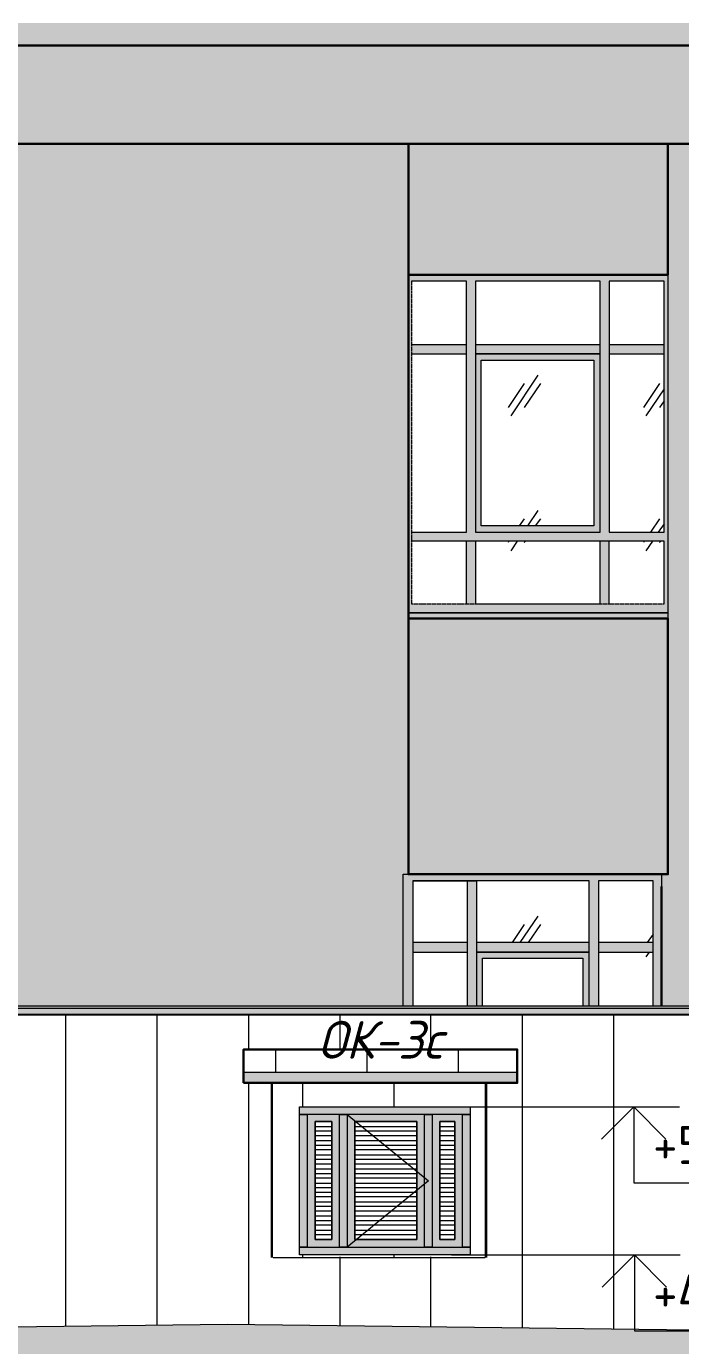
# Model space of a CAD drawing. Header units: millimetres. Extents: x -11345 to 411485, y -9810 to 73012.
# Drawn here: x 358229 to 362530, y 32611 to 41281 of the extents above; entities that cross this region are included whole.
import ezdxf

# ---------------------------------------------------------------- set-up
doc = ezdxf.new("R2010")
doc.units = ezdxf.units.MM
doc.linetypes.add('PDF_IMPORT', pattern=[1, 0.8, -0.2])
for name, color, linetype in [('PDF _Аннотация', 7, 'Continuous'), ('PDF _Витраж', 7, 'Continuous'), ('PDF _Крыша штриховка', 7, 'Continuous'), ('PDF _Линии', 7, 'Continuous'), ('PDF _Отметки', 7, 'Continuous'), ('PDF _Панели витража', 7, 'Continuous'), ('PDF _Стены внутренние', 7, 'Continuous'), ('PDF _Стены наружные', 7, 'Continuous'), ('PDF _Текст', 7, 'Continuous'), ('PDF _Узлы', 7, 'Continuous')]:
    doc.layers.add(name, color=color, linetype=linetype)
for name, color, linetype, true_color in [('PDF _Антураж', 7, 'Continuous', 0xb7c0ca), ('PDF _Крыша', 9, 'Continuous', 0x808080), ('PDF _Ограждение', 7, 'Continuous', 0x7f7f7f), ('PDF _Окна', 7, 'Continuous', 0x383e42), ('PDF _Стены штриховка поверхности', 7, 'Continuous', 0xcacbcc)]:
    doc.layers.add(name, color=color, linetype=linetype, true_color=true_color)
doc.styles.add('PDF GOST Common', font='GOST_Common.ttf')
doc.styles.add('PDF GOST Common Italic', font='GOST_Common Italic.ttf')

msp = doc.modelspace()

# ---------------------------------------------------------------- hatches: boundary and pattern name
at = {"layer": 'PDF _Антураж', "transparency": 33554687}
msp.add_hatch(color=256, dxfattribs=at).paths.add_polyline_path([(376940.63152, 32652.96863), (376948.56847, 32673.60469), (376978.19974, 32749.79938), (377003.59797, 32809.06191), (372156.76906, 32749.79938), (365849.54192, 32673.60469), (365832.60977, 32673.60469), (360934.9844, 32732.86722), (359550.78086, 32749.79938), (358166.57732, 32732.86722), (353268.95195, 32673.60469), (352629.76316, 32732.86722), (352629.76316, 32389.99112), (352633.9962, 32398.4572), (352697.49177, 32389.99112), (353091.16434, 32356.12681), (353103.86346, 32351.89377), (353103.86346, 32339.19466), (353150.42688, 32267.23301), (353163.12599, 32258.76693), (353163.12599, 32254.53389), (353180.05815, 32250.30085), (353184.29118, 32250.30085), (353209.68941, 32246.06781), (353218.15549, 32241.83478), (353260.48587, 32241.83478), (353268.95195, 32246.06781), (353273.18499, 32246.06781), (353294.35018, 32250.30085), (353302.81626, 32250.30085), (353315.51537, 32254.53389), (353319.74841, 32258.76693), (353332.44753, 32267.23301), (353379.01095, 32339.19466), (353379.01095, 32356.12681), (356452.19679, 32389.99112), (356930.53012, 32398.4572), (359038.58322, 32423.85543), (359550.78086, 32428.08846), (359550.78086, 32423.85543), (359555.0139, 32428.08846), (365726.78381, 32351.89377), (365726.78381, 32343.4277), (365773.34723, 32267.23301), (365786.04635, 32258.76693), (365786.04635, 32254.53389), (365802.9785, 32250.30085), (365807.21154, 32250.30085), (365836.84281, 32246.06781), (365841.07584, 32241.83478), (365883.40623, 32241.83478), (365896.10534, 32246.06781), (365921.50357, 32250.30085), (365925.73661, 32250.30085), (365942.66877, 32254.53389), (365942.66877, 32258.76693), (365955.36788, 32267.23301), (366001.9313, 32343.4277), (366001.9313, 32351.89377), (372122.90475, 32428.08846), (375229.9549, 32470.41885), (375433.14074, 32495.81708), (375437.37378, 32478.88492), (375437.37378, 32470.41885), (375445.83986, 32470.41885), (375441.60682, 32478.88492), (375441.60682, 32495.81708), (375547.43278, 32508.51619), (375661.72481, 32525.44835), (375661.72481, 32508.51619), (375649.0257, 32508.51619), (375653.25874, 32495.81708), (375653.25874, 32478.88492), (375792.949, 32495.81708), (375894.54192, 32508.51619), (375907.24104, 32508.51619), (376017.30003, 32525.44835), (376267.0493, 32559.31265), (376457.53602, 32584.71088), (376466.0021, 32559.31265), (376656.48882, 32584.71088), (376927.40328, 32618.57519), (376935.86936, 32631.2743), (377003.59797, 32804.82888)])
at = {"layer": 'PDF _Витраж', "true_color": 0x383e42, "transparency": 33554559}
h = msp.add_hatch(color=250, dxfattribs=at)
h.paths.add_polyline_path([(360338.12599, 33257.76398), (360338.12599, 34129.76988), (360846.09059, 34129.76988), (360846.09059, 33257.76398)])
h.paths.add_polyline_path([(360024.88115, 33206.96752), (361146.63632, 33206.96752), (361146.63632, 34180.56634), (360024.88115, 34180.56634)], flags=0)
h.paths.add_polyline_path([(360287.32953, 34129.76988), (360287.32953, 33257.76398), (360075.67761, 33257.76398), (360075.67761, 34129.76988)], flags=0)
h.paths.add_polyline_path([(360896.88705, 33257.76398), (360896.88705, 34129.76988), (361095.83986, 34129.76988), (361095.83986, 33257.76398)], flags=0)
at = {"layer": 'PDF _Крыша', "transparency": 33554559}
msp.add_hatch(color=256, dxfattribs=at).paths.add_polyline_path([(361455.64812, 34409.15041), (359656.60682, 34409.15041), (359656.60682, 34337.18876), (361455.64812, 34337.18876)])
at = {"layer": 'PDF _Ограждение', "true_color": 0xb5bcbf, "transparency": 33554559}
msp.add_hatch(color=9, dxfattribs=at).paths.add_polyline_path([(366145.85461, 34845.15336), (357993.02275, 34845.15336), (357993.02275, 34785.89082), (366145.85461, 34785.89082)])
at = {"layer": 'PDF _Окна', "transparency": 33554687}
h = msp.add_hatch(color=256, dxfattribs=at)
h.paths.add_polyline_path([(361121.23809, 37486.56929), (360761.42983, 37486.56929), (360761.42983, 37897.17401), (361121.23809, 37897.17401)])
h.paths.add_polyline_path([(361180.50062, 37486.56929), (361180.50062, 37897.17401), (362001.71006, 37897.17401), (362001.71006, 37486.56929)], flags=0)
h.paths.add_polyline_path([(362446.17909, 37389.20941), (362446.17909, 39649.65189), (360740.26464, 39649.65189), (360740.26464, 37389.20941)], flags=0)
h.paths.add_polyline_path([(361121.23809, 39128.98817), (361121.23809, 37956.43655), (360761.42983, 37956.43655), (360761.42983, 39128.98817)], flags=0)
h.paths.add_polyline_path([(361959.37968, 37998.76693), (361218.59797, 37998.76693), (361218.59797, 39086.65779), (361959.37968, 39086.65779)], flags=0)
h.paths.add_polyline_path([(362420.78086, 39128.98817), (362420.78086, 37956.43655), (362060.9726, 37956.43655), (362060.9726, 39128.98817)], flags=0)
h.paths.add_polyline_path([(361121.23809, 39188.25071), (360761.42983, 39188.25071), (360761.42983, 39607.3215), (361121.23809, 39607.3215)], flags=0)
h.paths.add_polyline_path([(362001.71006, 39188.25071), (361180.50062, 39188.25071), (361180.50062, 39607.3215), (362001.71006, 39607.3215)], flags=0)
h.paths.add_polyline_path([(362060.9726, 37486.56929), (362060.9726, 37897.17401), (362420.78086, 37897.17401), (362420.78086, 37486.56929)], flags=0)
h.paths.add_polyline_path([(362420.78086, 39188.25071), (362060.9726, 39188.25071), (362060.9726, 39607.3215), (362420.78086, 39607.3215)], flags=0)
h = msp.add_hatch(color=256, dxfattribs=at)
h.paths.add_polyline_path([(361129.70416, 35196.49554), (361129.70416, 34845.15336), (361227.06405, 34845.15336), (361227.06405, 35158.3982), (361887.41803, 35158.3982), (361887.41803, 34845.15336), (361989.01095, 34845.15336), (361989.01095, 35196.49554), (362348.81921, 35196.49554), (362348.81921, 34845.15336), (362403.84871, 34845.15336), (362403.84871, 35708.69318), (360706.40033, 35708.69318), (360706.40033, 34845.15336), (360769.8959, 34845.15336), (360769.8959, 35196.49554)])
h.paths.add_polyline_path([(361129.70416, 35259.99112), (360769.8959, 35259.99112), (360769.8959, 35666.3628), (361129.70416, 35666.3628)], flags=0)
h.paths.add_polyline_path([(361929.74841, 35259.99112), (361188.9667, 35259.99112), (361188.9667, 35666.3628), (361929.74841, 35666.3628)], flags=0)
h.paths.add_polyline_path([(362348.81921, 35259.99112), (361989.01095, 35259.99112), (361989.01095, 35666.3628), (362348.81921, 35666.3628)], flags=0)
at = {"layer": 'PDF _Панели витража', "true_color": 0x383e42, "transparency": 33554559}
h = msp.add_hatch(color=250, dxfattribs=at)
h.paths.add_polyline_path([(360287.32953, 33257.76398), (360287.32953, 34129.76988), (360075.67761, 34129.76988), (360075.67761, 33257.76398)])
h.paths.add_polyline_path([(360236.53307, 33308.56044), (360126.47407, 33308.56044), (360126.47407, 34083.20646), (360236.53307, 34083.20646)], flags=0)
h = msp.add_hatch(color=250, dxfattribs=at)
h.paths.add_polyline_path([(360846.09059, 33257.76398), (360846.09059, 34129.76988), (360338.12599, 34129.76988), (360338.12599, 33257.76398)])
h.paths.add_polyline_path([(360795.29413, 33308.56044), (360388.92245, 33308.56044), (360388.92245, 34083.20646), (360795.29413, 34083.20646)], flags=0)
h = msp.add_hatch(color=250, dxfattribs=at)
h.paths.add_polyline_path([(361095.83986, 33257.76398), (361095.83986, 34129.76988), (360896.88705, 34129.76988), (360896.88705, 33257.76398)])
h.paths.add_polyline_path([(361045.0434, 33308.56044), (360947.68351, 33308.56044), (360947.68351, 34083.20646), (361045.0434, 34083.20646)], flags=0)
at = {"layer": 'PDF _Стены штриховка поверхности', "true_color": 0xfbfbf4, "transparency": 33554687}
msp.add_hatch(color=7, dxfattribs=at).paths.add_polyline_path([(362446.17909, 40508.95867), (362446.17909, 35708.69318), (362403.84871, 35708.69318), (362403.84871, 34845.15336), (364748.95195, 34845.15336), (364748.95195, 35708.69318), (364757.41803, 35708.69318), (364757.41803, 40508.95867), (366454.86641, 40508.95867), (366454.86641, 36347.88197), (366497.19679, 36373.2802), (366645.35313, 36487.57224), (366793.50947, 36373.2802), (367216.81331, 36051.56929), (367216.81331, 35988.07371), (367144.85166, 35988.07371), (367144.85166, 35590.16811), (367174.48292, 35590.16811), (367174.48292, 35585.93507), (367106.75431, 35585.93507), (367106.75431, 35556.3038), (367144.85166, 35556.3038), (367144.85166, 34845.15336), (368236.97555, 34845.15336), (368236.97555, 41304.76988), (357430.02865, 41304.76988), (357430.02865, 35539.37165), (357451.19384, 35556.3038), (357489.29118, 35585.93507), (357493.52422, 35590.16811), (357493.52422, 35585.93507), (358069.21744, 35149.93212), (358069.21744, 35090.66958), (358128.47997, 35090.66958), (358128.47997, 35086.43655), (357993.02275, 35086.43655), (357993.02275, 34845.15336), (360706.40033, 34845.15336), (360706.40033, 35708.69318), (360740.26464, 35708.69318), (360740.26464, 40508.95867)])
at = {"layer": 'PDF _Стены штриховка поверхности', "true_color": 0x88d4d9, "transparency": 33554687}
for points in [[(362446.17909, 40508.95867), (360740.26464, 40508.95867), (360740.26464, 39649.65189), (362446.17909, 39649.65189)], [(362446.17909, 37389.20941), (360740.26464, 37389.20941), (360740.26464, 35708.69318), (362446.17909, 35708.69318)]]:
    msp.add_hatch(color=133, dxfattribs=at).paths.add_polyline_path(points)

# ---------------------------------------------------------------- linework, layer by layer
at = {"layer": 'PDF _Аннотация', "lineweight": 20}
for points in [[(361921.28233, 34180.56634), (362522.37378, 34180.56634)], [(362221.82806, 34180.56634), (362010.17614, 33968.91442)], [(362433.47997, 33968.91442), (362221.82806, 34180.56634), (362221.82806, 33681.06781), (363521.37083, 33681.06781)], [(361925.51537, 33206.96752), (362526.60682, 33206.96752)], [(362226.0611, 33206.96752), (362014.40918, 32995.3156)], [(362437.71301, 32995.3156), (362226.0611, 33206.96752), (362226.0611, 32707.46899), (363525.60387, 32707.46899)]]:
    msp.add_lwpolyline(points, dxfattribs=at)
at = {"layer": 'PDF _Антураж', "color": 7, "lineweight": 18}
msp.add_lwpolyline([(377003.59797, 32809.06191), (377003.59797, 32804.82888), (376927.40328, 32618.57519), (377003.59797, 32809.06191), (365862.24104, 32673.60469), (359550.78086, 32749.79938), (353268.95195, 32673.60469), (352629.76316, 32732.86722), (352629.76316, 32389.99112), (353099.63042, 32347.66073), (353099.63042, 32343.4277), (353103.86346, 32347.66073), (353103.86346, 32343.4277)], dxfattribs=at)
at = {"layer": 'PDF _Витраж', "lineweight": 9}
for points in [[(360312.72776, 34180.56634), (360871.48882, 34180.56634), (361146.63632, 34180.56634), (361146.63632, 34129.76988), (360871.48882, 34129.76988), (360312.72776, 34129.76988), (360024.88115, 34129.76988), (360024.88115, 34180.56634)], [(360024.88115, 34129.76988), (360075.67761, 34129.76988), (360075.67761, 33257.76398), (360024.88115, 33257.76398)], [(360338.12599, 33257.76398), (360287.32953, 33257.76398), (360287.32953, 34129.76988), (360338.12599, 34129.76988)], [(360896.88705, 33257.76398), (360846.09059, 33257.76398), (360846.09059, 34129.76988), (360896.88705, 34129.76988)], [(361146.63632, 33257.76398), (361095.83986, 33257.76398), (361095.83986, 34129.76988), (361146.63632, 34129.76988)], [(360312.72776, 33257.76398), (360871.48882, 33257.76398), (361146.63632, 33257.76398), (361146.63632, 33206.96752), (360871.48882, 33206.96752), (360312.72776, 33206.96752), (360024.88115, 33206.96752), (360024.88115, 33257.76398)]]:
    msp.add_lwpolyline(points, close=True, dxfattribs=at)
at = {"layer": 'PDF _Крыша', "color": 7, "lineweight": 9}
msp.add_lwpolyline([(359656.60682, 34409.15041), (361455.64812, 34409.15041)], dxfattribs=at)
at = {"layer": 'PDF _Крыша штриховка', "lineweight": 9}
for points in [[(358488.28823, 32737.10026), (358488.28823, 34785.89082)], [(359089.37968, 32745.56634), (359089.37968, 34785.89082)], [(359690.47113, 34557.30675), (359690.47113, 34785.89082)], [(360291.56257, 34557.30675), (360291.56257, 34785.89082)], [(360888.42098, 34557.30675), (360888.42098, 34785.89082)], [(361489.51242, 32728.63419), (361489.51242, 34785.89082)], [(362090.60387, 32720.16811), (362090.60387, 34785.89082)], [(359868.25874, 34409.15041), (359868.25874, 34557.30675)], [(360469.35018, 34409.15041), (360469.35018, 34557.30675)], [(361070.44163, 34409.15041), (361070.44163, 34557.30675)], [(359690.47113, 32749.79938), (359690.47113, 34337.18876)], [(360291.56257, 32741.3333), (360291.56257, 33194.2684)], [(360888.42098, 32732.86722), (360888.42098, 33194.2684)]]:
    msp.add_lwpolyline(points, dxfattribs=at)
at = {"layer": 'PDF _Линии', "lineweight": 30, "ltscale": 108.073283}
for points in [[(352536.63632, 41304.76988), (352536.63632, 41156.61354), (375268.05225, 41156.61354)], [(352570.50062, 40508.95867), (375268.05225, 40508.95867)]]:
    msp.add_lwpolyline(points, dxfattribs=at)
at = {"layer": 'PDF _Линии', "lineweight": 30}
for points in [[(360740.26464, 40508.95867), (360740.26464, 39649.65189), (362446.17909, 39649.65189), (362446.17909, 40508.95867)], [(360740.26464, 37389.20941), (362446.17909, 37389.20941), (362446.17909, 35708.69318), (360740.26464, 35708.69318), (360740.26464, 39649.65189)], [(362403.84871, 35628.26545), (362403.84871, 34845.15336)], [(359842.86051, 33190.03537), (359842.86051, 34337.18876)], [(361252.46228, 34337.18876), (361252.46228, 33190.03537)]]:
    msp.add_lwpolyline(points, dxfattribs=at)
msp.add_lwpolyline([(359656.60682, 34337.18876), (359656.60682, 34557.30675), (361455.64812, 34557.30675), (361455.64812, 34337.18876)], close=True, dxfattribs=at)
at = {"layer": 'PDF _Линии', "lineweight": 9, "ltscale": 2.704606}
msp.add_lwpolyline([(360338.12599, 34129.76988), (360871.48882, 33693.76693), (360338.12599, 33257.76398)], dxfattribs=at)
at = {"layer": 'PDF _Линии', "lineweight": 9}
msp.add_lwpolyline([(359851.32658, 33190.03537), (361243.9962, 33190.03537)], dxfattribs=at)
at = {"layer": 'PDF _Ограждение', "color": 7, "lineweight": 9, "ltscale": 81.531196}
for points in [[(352629.76316, 34828.22121), (378400.50062, 34828.22121)], [(352629.76316, 34790.12386), (378400.50062, 34790.12386)], [(352629.76316, 34785.89082), (378400.50062, 34785.89082)], [(357053.28823, 34845.15336), (378400.50062, 34845.15336)]]:
    msp.add_lwpolyline(points, dxfattribs=at)
at = {"layer": 'PDF _Окна', "color": 7, "lineweight": 9}
for points in [[(360761.42983, 37956.43655), (361121.23809, 37956.43655), (361121.23809, 39607.3215), (360761.42983, 39607.3215)], [(361121.23809, 39188.25071), (360761.42983, 39188.25071)], [(360761.42983, 39128.98817), (361121.23809, 39128.98817)], [(362001.71006, 39188.25071), (361180.50062, 39188.25071)], [(362420.78086, 39188.25071), (362060.9726, 39188.25071)], [(362060.9726, 39128.98817), (362420.78086, 39128.98817)], [(361502.21154, 38934.2684), (361396.38558, 38777.64599)], [(361591.10534, 38989.2979), (361413.31773, 38722.61649)], [(361608.0375, 38934.2684), (361502.21154, 38777.64599)], [(362391.14959, 38934.2684), (362285.32363, 38777.64599)], [(362420.78086, 38900.4041), (362302.25579, 38722.61649)], [(362420.78086, 38819.97637), (362391.14959, 38777.64599)], [(361591.10534, 38100.35985), (361523.37673, 37998.76693)], [(361502.21154, 38045.33035), (361468.34723, 37998.76693)], [(361608.0375, 38045.33035), (361574.17319, 37998.76693)], [(362391.14959, 38045.33035), (362331.88705, 37956.43655)], [(362420.78086, 38011.46604), (362382.68351, 37956.43655)], [(361121.23809, 37486.56929), (361121.23809, 37897.17401)], [(361180.50062, 37897.17401), (361180.50062, 37486.56929), (362001.71006, 37486.56929), (362001.71006, 37897.17401)], [(361400.61862, 37897.17401), (361396.38558, 37888.70793)], [(361455.64812, 37897.17401), (361413.31773, 37833.67843)], [(361510.67761, 37897.17401), (361502.21154, 37888.70793)], [(362060.9726, 37486.56929), (362060.9726, 37897.17401)], [(362289.55667, 37897.17401), (362285.32363, 37888.70793)], [(362344.58617, 37897.17401), (362302.25579, 37833.67843)], [(362399.61567, 37897.17401), (362391.14959, 37888.70793)], [(362420.78086, 37486.56929), (362420.78086, 37897.17401)], [(360740.26464, 37427.30675), (362446.17909, 37427.30675), (360740.26464, 37427.30675)], [(361129.70416, 34845.15336), (361129.70416, 35666.3628), (360769.8959, 35666.3628), (360769.8959, 34845.15336)], [(361929.74841, 34845.15336), (361929.74841, 35666.3628), (361188.9667, 35666.3628), (361188.9667, 34845.15336)], [(362348.81921, 34845.15336), (362348.81921, 35666.3628), (361989.01095, 35666.3628), (361989.01095, 34845.15336)], [(361502.21154, 35378.51619), (361421.78381, 35259.99112)], [(361591.10534, 35433.54569), (361472.58027, 35259.99112)], [(361608.0375, 35378.51619), (361527.60977, 35259.99112)], [(362348.81921, 35315.02062), (362310.72186, 35259.99112)], [(361129.70416, 35259.99112), (360769.8959, 35259.99112)], [(361929.74841, 35259.99112), (361188.9667, 35259.99112)], [(362348.81921, 35259.99112), (361989.01095, 35259.99112)], [(360769.8959, 35196.49554), (361129.70416, 35196.49554)], [(361227.06405, 34845.15336), (361227.06405, 35158.3982), (361887.41803, 35158.3982), (361887.41803, 34845.15336)], [(361989.01095, 35196.49554), (362348.81921, 35196.49554)], [(362323.42098, 35196.49554), (362302.25579, 35166.86427)]]:
    msp.add_lwpolyline(points, dxfattribs=at)
at = {"layer": 'PDF _Окна', "color": 7, "linetype": 'PDF_IMPORT', "lineweight": 9, "ltscale": 16.509432}
msp.add_lwpolyline([(360761.42983, 39607.3215), (360761.42983, 37486.56929), (362420.78086, 37486.56929)], dxfattribs=at)
at = {"layer": 'PDF _Окна', "color": 7, "lineweight": 9}
for points in [[(361180.50062, 39607.3215), (361180.50062, 37956.43655), (362001.71006, 37956.43655), (362001.71006, 39607.3215)], [(362060.9726, 39607.3215), (362060.9726, 37956.43655), (362420.78086, 37956.43655), (362420.78086, 39607.3215)], [(362001.71006, 39128.98817), (361180.50062, 39128.98817)], [(361959.37968, 37998.76693), (361218.59797, 37998.76693), (361218.59797, 39086.65779), (361959.37968, 39086.65779)], [(361929.74841, 35196.49554), (361188.9667, 35196.49554)]]:
    msp.add_lwpolyline(points, close=True, dxfattribs=at)
at = {"layer": 'PDF _Окна', "color": 7, "linetype": 'PDF_IMPORT', "lineweight": 9, "ltscale": 8.212384}
msp.add_lwpolyline([(362420.78086, 37897.17401), (360761.42983, 37897.17401)], dxfattribs=at)
at = {"layer": 'PDF _Окна', "lineweight": 0}
msp.add_lwpolyline([(361188.9667, 35666.3628), (360769.8959, 35666.3628), (361188.9667, 35666.3628)], dxfattribs=at)
at = {"layer": 'PDF _Отметки', "lineweight": 20}
for points in [[(361083.14074, 34180.56634), (361654.60092, 34180.56634), (362221.82806, 34180.56634)], [(361023.8782, 33206.96752), (361735.02865, 33206.96752), (362226.0611, 33206.96752)]]:
    msp.add_lwpolyline(points, dxfattribs=at)
at = {"layer": 'PDF _Панели витража', "lineweight": 9}
for points in [[(360236.53307, 34083.20646), (360236.53307, 33308.56044), (360126.47407, 33308.56044), (360126.47407, 34083.20646)], [(360795.29413, 34083.20646), (360795.29413, 33308.56044), (360388.92245, 33308.56044), (360388.92245, 34083.20646)], [(361045.0434, 34083.20646), (361045.0434, 33308.56044), (360947.68351, 33308.56044), (360947.68351, 34083.20646)]]:
    msp.add_lwpolyline(points, close=True, dxfattribs=at)
for points in [[(360236.53307, 34049.34215), (360126.47407, 34049.34215)], [(360236.53307, 34019.71088), (360126.47407, 34019.71088)], [(360236.53307, 33990.07961), (360126.47407, 33990.07961)], [(360795.29413, 34049.34215), (360388.92245, 34049.34215)], [(360795.29413, 34019.71088), (360388.92245, 34019.71088)], [(360795.29413, 33990.07961), (360388.92245, 33990.07961)], [(361045.0434, 34049.34215), (360947.68351, 34049.34215)], [(361045.0434, 34019.71088), (360947.68351, 34019.71088)], [(361045.0434, 33990.07961), (360947.68351, 33990.07961)], [(360236.53307, 33956.21531), (360126.47407, 33956.21531)], [(360236.53307, 33926.58404), (360126.47407, 33926.58404)], [(360795.29413, 33956.21531), (360388.92245, 33956.21531)], [(360795.29413, 33926.58404), (360388.92245, 33926.58404)], [(361045.0434, 33956.21531), (360947.68351, 33956.21531)], [(361045.0434, 33926.58404), (360947.68351, 33926.58404)], [(360236.53307, 33896.95277), (360126.47407, 33896.95277)], [(360236.53307, 33863.08846), (360126.47407, 33863.08846)], [(360236.53307, 33833.4572), (360126.47407, 33833.4572)], [(360795.29413, 33896.95277), (360388.92245, 33896.95277)], [(360795.29413, 33863.08846), (360388.92245, 33863.08846)], [(360795.29413, 33833.4572), (360388.92245, 33833.4572)], [(361045.0434, 33896.95277), (360947.68351, 33896.95277)], [(361045.0434, 33863.08846), (360947.68351, 33863.08846)], [(361045.0434, 33833.4572), (360947.68351, 33833.4572)], [(360236.53307, 33803.82593), (360126.47407, 33803.82593)], [(360236.53307, 33769.96162), (360126.47407, 33769.96162)], [(360236.53307, 33740.33035), (360126.47407, 33740.33035)], [(360795.29413, 33803.82593), (360388.92245, 33803.82593)], [(360795.29413, 33769.96162), (360388.92245, 33769.96162)], [(360795.29413, 33740.33035), (360388.92245, 33740.33035)], [(361045.0434, 33803.82593), (360947.68351, 33803.82593)], [(361045.0434, 33769.96162), (360947.68351, 33769.96162)], [(361045.0434, 33740.33035), (360947.68351, 33740.33035)], [(360236.53307, 33710.69908), (360126.47407, 33710.69908)], [(360236.53307, 33676.83478), (360126.47407, 33676.83478)], [(360236.53307, 33647.20351), (360126.47407, 33647.20351)], [(360795.29413, 33710.69908), (360388.92245, 33710.69908)], [(360795.29413, 33676.83478), (360388.92245, 33676.83478)], [(360795.29413, 33647.20351), (360388.92245, 33647.20351)], [(361045.0434, 33710.69908), (360947.68351, 33710.69908)], [(361045.0434, 33676.83478), (360947.68351, 33676.83478)], [(361045.0434, 33647.20351), (360947.68351, 33647.20351)], [(360236.53307, 33617.57224), (360126.47407, 33617.57224)], [(360236.53307, 33587.94097), (360126.47407, 33587.94097)], [(360795.29413, 33617.57224), (360388.92245, 33617.57224)], [(360795.29413, 33587.94097), (360388.92245, 33587.94097)], [(361045.0434, 33617.57224), (360947.68351, 33617.57224)], [(361045.0434, 33587.94097), (360947.68351, 33587.94097)], [(360236.53307, 33554.07666), (360126.47407, 33554.07666)], [(360236.53307, 33524.4454), (360126.47407, 33524.4454)], [(360236.53307, 33494.81413), (360126.47407, 33494.81413)], [(360795.29413, 33554.07666), (360388.92245, 33554.07666)], [(360795.29413, 33524.4454), (360388.92245, 33524.4454)], [(360795.29413, 33494.81413), (360388.92245, 33494.81413)], [(361045.0434, 33554.07666), (360947.68351, 33554.07666)], [(361045.0434, 33524.4454), (360947.68351, 33524.4454)], [(361045.0434, 33494.81413), (360947.68351, 33494.81413)], [(360236.53307, 33460.94982), (360126.47407, 33460.94982)], [(360236.53307, 33431.31855), (360126.47407, 33431.31855)], [(360236.53307, 33401.68728), (360126.47407, 33401.68728)], [(360795.29413, 33460.94982), (360388.92245, 33460.94982)], [(360795.29413, 33431.31855), (360388.92245, 33431.31855)], [(360795.29413, 33401.68728), (360388.92245, 33401.68728)], [(361045.0434, 33460.94982), (360947.68351, 33460.94982)], [(361045.0434, 33431.31855), (360947.68351, 33431.31855)], [(361045.0434, 33401.68728), (360947.68351, 33401.68728)], [(360236.53307, 33367.82298), (360126.47407, 33367.82298)], [(360236.53307, 33338.19171), (360126.47407, 33338.19171)], [(360795.29413, 33367.82298), (360388.92245, 33367.82298)], [(360795.29413, 33338.19171), (360388.92245, 33338.19171)], [(361045.0434, 33367.82298), (360947.68351, 33367.82298)], [(361045.0434, 33338.19171), (360947.68351, 33338.19171)]]:
    msp.add_lwpolyline(points, dxfattribs=at)
at = {"layer": 'PDF _Стены внутренние', "color": 33, "lineweight": 0, "true_color": 0xdf8d79}
msp.add_lwpolyline([(360740.26464, 37389.20941), (360740.26464, 37389.20941), (360740.26464, 37389.20941)], dxfattribs=at)
msp.add_lwpolyline([(360740.26464, 37389.20941), (360740.26464, 37389.20941), (360740.26464, 37389.20941)], dxfattribs=at)
at = {"layer": 'PDF _Стены наружные', "lineweight": 18}
for points in [[(362446.17909, 39649.65189), (362446.17909, 37389.20941)], [(360706.40033, 34845.15336), (360706.40033, 35708.69318), (360740.26464, 35708.69318)], [(362403.84871, 35708.69318), (362403.84871, 35628.26545)]]:
    msp.add_lwpolyline(points, dxfattribs=at)
at = {"layer": 'PDF _Стены штриховка поверхности', "color": 133, "lineweight": 0, "true_color": 0x88d4d9}
msp.add_lwpolyline([(362446.17909, 37389.20941), (362446.17909, 37389.20941), (362446.17909, 37389.20941)], close=True, dxfattribs=at)
at = {"layer": 'PDF _Стены штриховка поверхности', "color": 7, "lineweight": 9}
for points in [[(360046.04635, 34180.56634), (360046.04635, 34337.18876)], [(360647.13779, 34180.56634), (360647.13779, 34337.18876)], [(361248.22924, 33194.2684), (361248.22924, 34337.18876)], [(360046.04635, 33194.2684), (360046.04635, 33206.96752)], [(360647.13779, 33194.2684), (360647.13779, 33206.96752)]]:
    msp.add_lwpolyline(points, dxfattribs=at)
at = {"layer": 'PDF _Узлы', "lineweight": 18}
for points in [[(360236.53307, 33308.56044), (360236.53307, 34083.20646), (360126.47407, 34083.20646), (360126.47407, 33308.56044)], [(360795.29413, 33308.56044), (360795.29413, 34083.20646), (360388.92245, 34083.20646), (360388.92245, 33308.56044)], [(361045.0434, 33308.56044), (361045.0434, 34083.20646), (360947.68351, 34083.20646), (360947.68351, 33308.56044)]]:
    msp.add_lwpolyline(points, close=True, dxfattribs=at)

# ---------------------------------------------------------------- texts
at = {"layer": 'PDF _Текст', "attachment_point": 4}
for s, insert, char_height, style in [('ОК-3с', (360143.89283, 34620.6796), 248.130675, 'PDF GOST Common Italic'), ('+5,594 *', (362347.71681, 33900.55064), 250.011173, 'PDF GOST Common'), ('+4,620 *', (362347.71681, 32926.91306), 250.011173, 'PDF GOST Common')]:
    msp.add_mtext(s, dxfattribs=dict(at, insert=insert, char_height=char_height, style=style))

doc.saveas('drawing.dxf')
